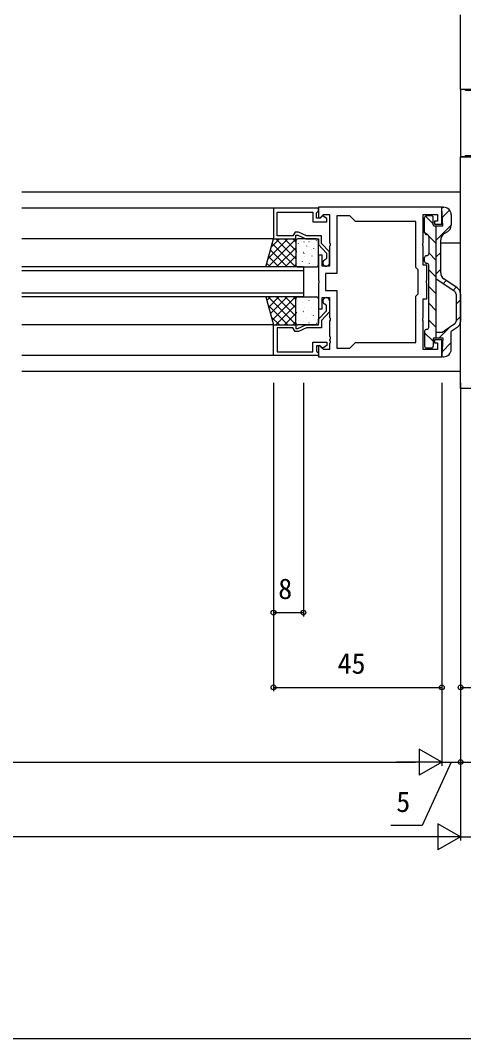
# Model space of a CAD drawing. Units: millimetres, scale not verified. Extents: x -437 to 438, y -681 to 679.
# Drawn here: x 133.2 to 251.6, y -681.2 to -408.7 of the extents above; entities that cross this region are included whole.
import ezdxf
from ezdxf.enums import TextEntityAlignment as Align

# ---------------------------------------------------------------- set-up
doc = ezdxf.new("R2010")
doc.units = ezdxf.units.MM
doc.header["$LTSCALE"] = 4
for name, color, linetype in [('0-2_YKK_11', 7, 'Continuous'), ('0-3_YKK_12', 2, 'Continuous'), ('0-4_YKK_13', 4, 'Continuous'), ('0-5_YKK_D', 6, 'Continuous'), ('0-6_YKK_ZWAK', 7, 'Continuous')]:
    doc.layers.add(name, color=color, linetype=linetype)
doc.styles.add('ＭＳ ゴシック', font='')
doc.styles.get('ＭＳ ゴシック').set_extended_font_data('MS Gothic')

msp = doc.modelspace()

# ---------------------------------------------------------------- linework, layer by layer
at = {"layer": '0-2_YKK_11'}
for points in [[(250.81, -507.2), (250.81, -445.2), (256.81, -445.2), (256.81, -446.2), (255.61, -446.2), (255.61, -447.8), (262.01, -447.8), (262.01, -446.2), (260.81, -446.2), (260.81, -445.2), (262.81, -445.2), (262.81, -443.7), (273.81, -443.7), (273.81, -430.639), (262.81, -428.7), (262.81, -427.2), (259.454, -427.2), (257.31, -426.2), (256.81, -426.2), (256.81, -427.2), (250.81, -427.2), (250.81, -407.2)], [(262.01, -427.45), (258.661, -427.45), (257.085, -426.54), (256.56, -427.45), (252.243, -427.45), (251.983, -427.3), (251.81, -427.2), (250.81, -427.2)], [(250.81, -427.2), (250.81, -445.1), (251.81, -445.1), (251.983, -445), (252.243, -444.85), (256.56, -444.85), (257.085, -445.759), (258.661, -444.85), (262.01, -444.85)], [(212.81, -458.998), (200.81, -458.998), (200.81, -467.198), (206.81, -467.198), (206.81, -466.198), (207.31, -466.198), (209.454, -467.198), (212.81, -467.198), (212.81, -468.698), (215.01, -470.998), (215.01, -472.415), (214.76, -472.711)], [(215.81, -473.598), (215.81, -470.677), (213.61, -468.377), (213.61, -466.398), (209.632, -466.398), (207.487, -465.398), (206.587, -465.398), (206.01, -466.398), (201.81, -466.398), (201.81, -459.998), (211.31, -459.998), (211.31, -462.598), (215.11, -462.598), (215.11, -461.698), (214.071, -461.098), (213.76, -461.098), (213.26, -461.598), (212.31, -461.598), (212.31, -460.198), (212.51, -459.998), (212.81, -459.698), (212.81, -458.998)], [(212.81, -498.7), (245.81, -498.7), (245.81, -494.2), (243.81, -494.2), (243.81, -495), (244.61, -495), (244.61, -496.77), (240.81, -496.77), (240.81, -489.158), (240.69, -488.974), (240.69, -488.425), (240.81, -488.241), (240.81, -483.2), (241.81, -483.2), (241.81, -479.158), (241.69, -478.974), (241.69, -478.425), (241.81, -478.241), (241.81, -474.2), (240.81, -474.2), (240.81, -469.158), (240.69, -468.974), (240.69, -468.425), (240.81, -468.241), (240.81, -460.63), (244.61, -460.63), (244.61, -462.4), (243.81, -462.4), (243.81, -463.2), (245.81, -463.2), (245.81, -458.7), (212.81, -458.7), (212.81, -461.5), (213.18, -461.653), (214.204, -460.63), (215.81, -460.63), (215.81, -468.241), (215.93, -468.425), (215.93, -468.974), (215.81, -469.158)], [(215.81, -469.158), (215.81, -474.5), (213.81, -474.5), (213.81, -471.5), (212.81, -471.5), (212.81, -478.241), (212.93, -478.425), (212.93, -478.974), (212.81, -479.158), (212.81, -485.9), (213.81, -485.9), (213.81, -482.9), (215.81, -482.9), (215.81, -488.241), (215.93, -488.425), (215.93, -488.974), (215.81, -489.158), (215.81, -493.241), (215.93, -493.425), (215.93, -493.974), (215.81, -494.158), (215.81, -494.241), (215.93, -494.425), (215.93, -494.974), (215.81, -495.158), (215.81, -496.77), (214.204, -496.77), (213.18, -495.746), (212.81, -495.899), (212.81, -498.7)], [(212.81, -498.4), (200.81, -498.4), (200.81, -490.2), (206.81, -490.2), (206.81, -491.2), (207.31, -491.2), (209.454, -490.2), (212.81, -490.2), (212.81, -488.7), (215.01, -486.4), (215.01, -484.983), (214.76, -484.687)], [(215.81, -483.8), (215.81, -486.721), (213.61, -489.021), (213.61, -491), (209.632, -491), (207.487, -492), (206.587, -492), (206.01, -491), (201.81, -491), (201.81, -497.4), (211.31, -497.4), (211.31, -494.8), (215.11, -494.8), (215.11, -495.7), (214.071, -496.3), (213.76, -496.3), (213.26, -495.8), (212.31, -495.8), (212.31, -497.2), (212.51, -497.4), (212.81, -497.7), (212.81, -498.4)], [(280.81, -507.2), (250.81, -507.2)]]:
    msp.add_lwpolyline(points, dxfattribs=at)
msp.add_lwpolyline([(222.74, -494.9), (238.88, -494.9), (238.88, -482.53), (239.51, -481.9), (239.51, -475.5), (238.88, -474.87), (238.88, -462.5), (222.74, -462.5), (221.24, -461), (217.74, -461), (217.74, -476.43), (214.74, -476.43), (214.74, -480.97), (217.74, -480.97), (217.74, -496.4), (221.24, -496.4)], close=True, dxfattribs=at)
for centre, start, end in [((214.91, -473.598), 99.59406, 0), ((214.91, -483.8), 360, 260.40594)]:
    msp.add_arc(centre, 0.9, start, end, dxfattribs=at)
at = {"layer": '0-3_YKK_12'}
for p, q in [((250.81, -454.7), (133.561, -454.7)), ((212.81, -459), (133.561, -459)), ((200.81, -467.2), (133.561, -467.2)), ((245.51, -468.2), (250.81, -468.2)), ((208.809, -474.7), (133.561, -474.7)), ((208.809, -475.7), (133.561, -475.7)), ((208.809, -474.7), (208.809, -482.7)), ((208.809, -481.7), (133.561, -481.7)), ((208.809, -482.7), (133.561, -482.7)), ((200.81, -490.2), (133.561, -490.2)), ((212.81, -498.4), (133.561, -498.4)), ((250.81, -502.7), (133.561, -502.7))]:
    msp.add_line(p, q, dxfattribs=at)
at = {"layer": '0-4_YKK_13'}
for p, q in [((245.961, -461.369), (247.875, -459.455)), ((246.11, -458.7), (246.31, -458.7)), ((241.21, -465.5), (241.21, -461.499)), ((241.435, -461.082), (243.51, -463.158)), ((243.01, -461), (241.71, -460.999)), ((243.51, -463.4), (243.51, -461.5)), ((248.31, -460.7), (248.31, -463.542)), ((241.21, -465.348), (241.865, -466.003)), ((244.052, -463.7), (244.31, -463.958)), ((244.31, -467.51), (248.31, -463.51)), ((244.31, -493.7), (244.31, -463.7)), ((247.302, -465.279), (246.518, -465.727)), ((199.408, -474.698), (206.81, -467.297)), ((199.409, -472.453), (204.663, -467.198)), ((200.225, -469.391), (202.418, -467.198)), ((200.477, -468.445), (206.73, -474.698)), ((201.475, -467.198), (206.81, -472.533)), ((203.721, -467.198), (206.81, -470.288)), ((205.966, -467.198), (206.81, -468.043)), ((206.81, -467.698), (206.81, -474.198)), ((212.31, -467.198), (207.31, -467.198)), ((207.431, -468.433), (207.454, -468.477)), ((208.887, -468.006), (208.895, -468.013)), ((210.301, -467.835), (210.39, -467.881)), ((212.246, -467.643), (212.27, -467.686)), ((212.81, -474.198), (212.81, -467.698)), ((241.81, -466), (241.71, -466)), ((242.307, -466.445), (244.31, -468.448)), ((242.31, -466.5), (242.31, -471.199)), ((245.51, -476.244), (245.51, -467.463)), ((200.005, -470.218), (204.485, -474.698)), ((201.653, -474.698), (206.81, -469.542)), ((206.905, -469.826), (206.912, -469.832)), ((206.998, -470.51), (207.022, -470.553)), ((208.777, -470.724), (208.865, -470.771)), ((208.888, -471.101), (208.912, -471.145)), ((209.622, -469.076), (209.646, -469.12)), ((211.092, -469.981), (211.1, -469.988)), ((211.512, -469.667), (211.536, -469.711)), ((242.31, -470.938), (244.31, -472.938)), ((244.31, -472), (245.51, -470.8)), ((199.059, -473.763), (199.995, -474.698)), ((199.532, -471.99), (202.24, -474.698)), ((203.898, -474.698), (206.81, -471.787)), ((206.143, -474.698), (206.81, -474.032)), ((207.35, -473.82), (207.358, -473.827)), ((208.456, -473.177), (208.48, -473.221)), ((209.072, -471.767), (209.08, -471.774)), ((210.345, -473.769), (210.369, -473.813)), ((211.08, -471.744), (211.104, -471.788)), ((211.538, -473.976), (211.545, -473.982)), ((241.209, -473.199), (241.209, -472.199)), ((241.81, -471.699), (241.709, -471.699)), ((241.709, -473.699), (241.81, -473.7)), ((207.31, -474.698), (212.31, -474.698)), ((212.537, -474.412), (212.561, -474.456)), ((242.31, -490.9), (242.31, -474.2)), ((242.31, -475.428), (244.31, -477.428)), ((244.31, -476.49), (245.51, -475.29)), ((249.259, -481.296), (244.31, -477.931)), ((246.125, -479.165), (246.985, -478.305)), ((249.933, -480.308), (246.386, -477.898)), ((242.31, -479.918), (244.31, -481.918)), ((248.798, -480.982), (249.659, -480.121)), ((249.609, -481.958), (249.61, -489.241)), ((250.809, -481.962), (250.81, -489.243)), ((199.059, -483.634), (199.995, -482.698)), ((199.408, -482.698), (206.81, -490.1)), ((199.409, -484.944), (204.663, -490.198)), ((199.532, -485.407), (202.24, -482.698)), ((200.005, -487.179), (204.485, -482.698)), ((200.477, -488.952), (206.73, -482.698)), ((201.475, -490.198), (206.81, -484.864)), ((201.653, -482.698), (206.81, -487.855)), ((203.898, -482.698), (206.81, -485.61)), ((206.143, -482.698), (206.81, -483.365)), ((206.81, -489.698), (206.81, -483.198)), ((207.31, -482.698), (212.31, -482.698)), ((207.35, -483.577), (207.358, -483.57)), ((208.456, -484.219), (208.48, -484.176)), ((210.345, -483.628), (210.369, -483.584)), ((211.538, -483.421), (211.545, -483.415)), ((212.537, -482.985), (212.561, -482.941)), ((212.81, -483.198), (212.81, -489.698)), ((242.31, -484.408), (244.31, -486.408)), ((249.61, -484.661), (250.809, -483.461)), ((203.721, -490.198), (206.81, -487.109)), ((206.905, -487.571), (206.912, -487.565)), ((206.998, -486.887), (207.022, -486.843)), ((208.777, -486.673), (208.865, -486.626)), ((208.888, -486.296), (208.912, -486.252)), ((209.072, -485.63), (209.08, -485.623)), ((211.08, -485.653), (211.104, -485.609)), ((211.092, -487.416), (211.1, -487.409)), ((211.512, -487.729), (211.536, -487.686)), ((200.225, -488.006), (202.418, -490.198)), ((205.966, -490.198), (206.81, -489.354)), ((212.31, -490.198), (207.31, -490.198)), ((207.431, -488.964), (207.454, -488.92)), ((208.887, -489.391), (208.895, -489.384)), ((209.622, -488.321), (209.646, -488.277)), ((210.301, -489.562), (210.39, -489.516)), ((212.246, -489.754), (212.27, -489.71)), ((242.31, -488.898), (244.31, -490.898)), ((249.26, -489.903), (246.391, -491.853)), ((249.61, -489.151), (250.81, -487.951)), ((241.21, -491.9), (241.21, -495.9)), ((241.21, -492.289), (243.51, -494.589)), ((241.81, -491.4), (241.71, -491.4)), ((245.266, -492.2), (244.31, -492.2)), ((245.061, -493.7), (248.003, -490.757)), ((249.933, -490.898), (248.31, -492)), ((248.31, -496.7), (248.31, -492)), ((243.51, -494), (243.51, -495.9)), ((243.81, -493.7), (246.11, -493.7)), ((246.11, -493.7), (245.81, -498.38)), ((245.875, -497.376), (248.31, -494.941)), ((243.01, -496.4), (241.71, -496.4)), ((246.11, -498.7), (246.31, -498.7))]:
    msp.add_line(p, q, dxfattribs=at)
msp.add_lwpolyline([(243.81, -463.7), (246.11, -463.7), (245.81, -459.019)], dxfattribs=at)
for points in [[(198.81, -474.698), (200.81, -467.198), (206.81, -467.198), (206.81, -474.698)], [(198.81, -482.698), (200.81, -490.198), (206.81, -490.198), (206.81, -482.698)]]:
    msp.add_lwpolyline(points, close=True, dxfattribs=at)
for centre, radius, start, end in [((246.11, -459), 0.3, 90, 183.65976), ((246.31, -460.7), 2, 360, 90), ((241.71, -461.499), 0.5, 89.99641, 179.99641), ((243.01, -461.5), 0.5, 359.99641, 89.99641), ((241.71, -465.5), 0.5, 179.99641, 270), ((243.81, -463.4), 0.3, 179.99641, 270), ((247.51, -467.463), 2, 119.74538, 180), ((246.31, -463.542), 2, 299.74538, 360), ((207.31, -467.698), 0.5, 90, 180), ((212.31, -467.698), 0.5, 0, 90), ((241.81, -466.5), 0.5, 360, 89.99997), ((241.81, -471.199), 0.5, 269.99641, 360), ((241.709, -472.199), 0.5, 89.99641, 179.99641), ((241.709, -473.199), 0.5, 179.99641, 269.99641), ((241.81, -474.2), 0.5, 0, 89.97137), ((207.31, -474.198), 0.5, 180, 270), ((212.31, -474.198), 0.5, 270, 0), ((247.51, -476.244), 2, 180, 235.81101), ((248.809, -481.958), 0.8, 0.00289, 55.78387), ((248.809, -481.962), 2, 0.00289, 55.81101), ((207.31, -483.198), 0.5, 90, 180), ((212.31, -483.198), 0.5, 0, 90), ((207.31, -489.698), 0.5, 180, 270), ((212.31, -489.698), 0.5, 270, 0), ((248.81, -489.241), 0.8, 304.21613, 0.00289), ((248.81, -489.243), 2, 304.16806, 0.00289), ((241.71, -491.9), 0.5, 90, 180.00359), ((241.81, -490.9), 0.5, 270, 0), ((245.266, -490.2), 2, 270, 304.21613), ((241.71, -495.9), 0.5, 180.00359, 270.00359), ((243.01, -495.9), 0.5, 270.00359, 0.00359), ((243.81, -494), 0.3, 90, 180.00359), ((246.11, -498.4), 0.3, 176.34024, 270), ((246.31, -496.7), 2, 270, 0)]:
    msp.add_arc(centre, radius, start, end, dxfattribs=at)
at = {"layer": '0-5_YKK_D'}
for p, q in [((200.81, -505.7), (200.81, -588.2)), ((200.81, -505.7), (200.81, -568.2)), ((208.809, -505.7), (208.809, -568.2)), ((245.81, -505.7), (245.81, -588.2)), ((245.81, -505.7), (245.81, -608.2)), ((245.81, -505.7), (245.81, -608.199)), ((250.81, -505.7), (250.81, -608.2)), ((250.81, -505.7), (250.81, -628.199)), ((250.81, -505.7), (250.81, -608.2)), ((250.81, -505.7), (250.81, -588.2)), ((250.81, -505.7), (250.81, -628.2)), ((200.81, -567.2), (208.809, -567.2)), ((200.81, -587.2), (245.81, -587.2)), ((250.81, -587.2), (265.81, -587.2)), ((245.81, -607.199), (239.748, -603.699)), ((239.748, -603.699), (239.748, -610.699)), ((-24.689, -607.2), (238.81, -607.199)), ((245.81, -607.199), (233.686, -607.199)), ((245.81, -607.199), (239.748, -610.699)), ((245.81, -607.2), (250.81, -607.2)), ((250.81, -607.2), (280.81, -607.2)), ((250.81, -627.199), (244.748, -623.699)), ((244.748, -623.699), (244.748, -630.699)), ((243.81, -627.199), (-262.19, -627.2)), ((250.81, -627.199), (238.686, -627.199)), ((250.81, -627.199), (244.748, -630.699)), ((250.81, -627.2), (310.81, -627.2))]:
    msp.add_line(p, q, dxfattribs=at)
msp.add_lwpolyline([(248.31, -607.2), (240.538, -624.2), (232.191, -624.2)], dxfattribs=at)
for centre in [(200.81, -567.2), (208.809, -567.2), (200.81, -587.2), (245.81, -587.2), (250.81, -587.2), (250.81, -607.2), (250.81, -607.2)]:
    msp.add_circle(centre, 0.637, dxfattribs=at)
at = {"layer": '0-6_YKK_ZWAK'}
msp.add_lwpolyline([(-436.7, -681.2), (438.3, -681.2), (438.3, 643.8)], dxfattribs=at)

# ---------------------------------------------------------------- texts
at = {"layer": '0-5_YKK_D', "style": 'ＭＳ ゴシック'}
for s, p in [('8', (202.082, -565.2)), ('45', (217.941, -585.2)), ('5', (233.637, -622.2))]:
    msp.add_text(s, height=5.499, dxfattribs=at).set_placement(p, align=Align.BOTTOM_LEFT)

doc.saveas('drawing.dxf')
